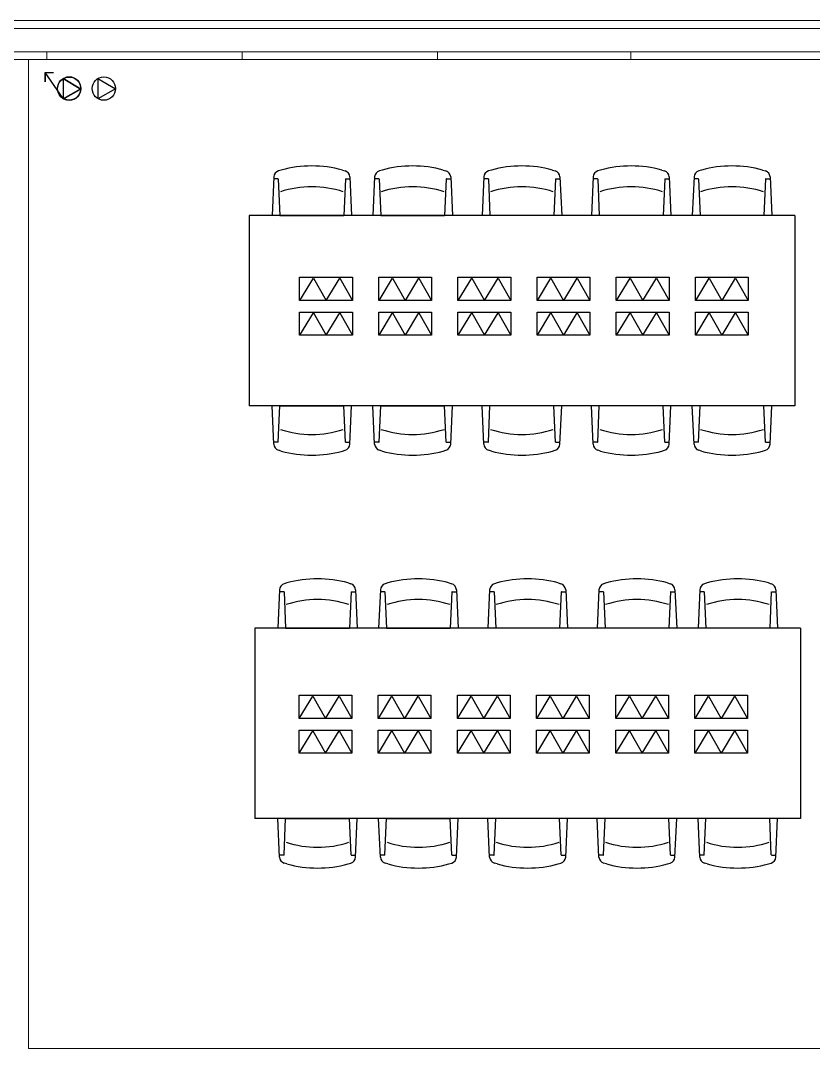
# Model space of a CAD drawing. Header units: millimetres. Extents: x 379 to 563, y 812 to 870.
# Drawn here: x 442.35 to 447.43, y 848.64 to 855.23 of the extents above; entities that cross this region are included whole.
import ezdxf

# ---------------------------------------------------------------- set-up
doc = ezdxf.new("R2010")
doc.units = ezdxf.units.MM
for name, color, linetype in [('01', 1, 'Continuous'), ('02', 2, 'Continuous'), ('pontos', 72, 'Continuous')]:
    doc.layers.add(name, color=color, linetype=linetype)

msp = doc.modelspace()

# ---------------------------------------------------------------- linework, layer by layer
at = {"color": 7, "lineweight": 0}
for points in [[(440.2132, 855.2287), (448.5673, 855.2287)], [(440.2132, 855.1786), (448.5673, 855.1786)], [(440.2132, 855.0283), (448.5673, 855.0283)], [(442.5178, 854.9782), (442.5178, 855.0283)], [(443.7702, 854.9782), (443.7702, 855.0283)], [(445.0227, 854.9782), (445.0227, 855.0283)], [(446.2627, 854.9782), (446.2627, 855.0283)], [(440.2132, 854.9782), (448.5673, 854.9782)], [(442.4002, 854.9782), (442.4002, 848.6404), (450.45, 848.6404)]]:
    msp.add_lwpolyline(points, dxfattribs=at)
at = {"layer": '01'}
for centre, start, end in [((444.2172, 853.5268), 71.58125, 108.41875), ((444.8634, 853.5268), 71.58125, 108.41875), ((445.5636, 853.5268), 71.58125, 108.41875), ((446.2641, 853.5268), 71.58125, 108.41875), ((446.9103, 853.5268), 71.58125, 108.41875), ((444.2172, 853.2127), 251.58125, 288.41875), ((444.8634, 853.2127), 251.58125, 288.41875), ((445.5636, 853.2127), 251.58125, 288.41875), ((446.2641, 853.2127), 251.58125, 288.41875), ((446.9103, 853.2127), 251.58125, 288.41875), ((444.2539, 850.8807), 71.58125, 108.41875), ((444.9001, 850.8807), 71.58125, 108.41875), ((445.6003, 850.8807), 71.58125, 108.41875), ((446.3008, 850.8807), 71.58125, 108.41875), ((446.947, 850.8807), 71.58125, 108.41875), ((444.2539, 850.5666), 251.58125, 288.41875), ((444.9001, 850.5666), 251.58125, 288.41875), ((445.6003, 850.5666), 251.58125, 288.41875), ((446.3008, 850.5666), 251.58125, 288.41875), ((446.947, 850.5666), 251.58125, 288.41875)]:
    msp.add_arc(centre, 0.6368, start, end, dxfattribs=at)
at = {"layer": '02'}
for p, q in [((444.021, 854.2701), (444.0037, 854.265)), ((444.4132, 854.2701), (444.4305, 854.265)), ((444.6671, 854.2701), (444.6498, 854.265)), ((445.0593, 854.2701), (445.0766, 854.265)), ((445.3676, 854.2701), (445.3503, 854.265)), ((445.7598, 854.2701), (445.7771, 854.265)), ((446.0681, 854.2701), (446.0508, 854.265)), ((446.4603, 854.2701), (446.4776, 854.265)), ((446.7143, 854.2701), (446.697, 854.265)), ((447.1065, 854.2701), (447.1238, 854.265)), ((443.9733, 854.2263), (443.9624, 853.9794)), ((444.001, 854.2136), (443.9756, 854.2136)), ((444.002, 854.2126), (444.0124, 853.9794)), ((444.4321, 854.2126), (444.4217, 853.9794)), ((444.4331, 854.2136), (444.4625, 854.2136)), ((444.4608, 854.2263), (444.4717, 853.9794)), ((444.6195, 854.2263), (444.6086, 853.9794)), ((444.6471, 854.2136), (444.6218, 854.2136)), ((444.6482, 854.2126), (444.6586, 853.9794)), ((445.0783, 854.2126), (445.0679, 853.9794)), ((445.0793, 854.2136), (445.1086, 854.2136)), ((445.107, 854.2263), (445.1179, 853.9794)), ((445.32, 854.2263), (445.309, 853.9794)), ((445.3476, 854.2136), (445.3183, 854.2136)), ((445.3487, 854.2126), (445.359, 853.9794)), ((445.7787, 854.2126), (445.7684, 853.9794)), ((445.7798, 854.2136), (445.8052, 854.2136)), ((445.8074, 854.2263), (445.8184, 853.9794)), ((446.0205, 854.2263), (446.0095, 853.9794)), ((446.0481, 854.2136), (446.0188, 854.2136)), ((446.0492, 854.2126), (446.0595, 853.9794)), ((446.4792, 854.2126), (446.4689, 853.9794)), ((446.4803, 854.2136), (446.5056, 854.2136)), ((446.5079, 854.2263), (446.5189, 853.9794)), ((446.6667, 854.2263), (446.6557, 853.9794)), ((446.6943, 854.2136), (446.665, 854.2136)), ((446.6953, 854.2126), (446.7057, 853.9794)), ((447.1254, 854.2126), (447.1151, 853.9794)), ((447.1265, 854.2136), (447.1518, 854.2136)), ((447.1541, 854.2263), (447.1651, 853.9794)), ((443.8153, 853.9794), (443.8153, 852.7602)), ((447.3121, 853.9794), (443.8153, 853.9794)), ((444.0124, 853.9794), (444.4217, 853.9794)), ((444.6586, 853.9794), (445.0679, 853.9794)), ((445.7684, 853.9794), (445.359, 853.9794)), ((446.4689, 853.9794), (446.0595, 853.9794)), ((447.1151, 853.9794), (446.7057, 853.9794)), ((447.3121, 853.9794), (447.3121, 852.7602)), ((447.3121, 852.7602), (443.8153, 852.7602)), ((443.9733, 852.5132), (443.9624, 852.7602)), ((444.002, 852.5269), (444.0124, 852.7602)), ((444.0124, 852.7602), (444.4217, 852.7602)), ((444.4321, 852.5269), (444.4217, 852.7602)), ((444.4608, 852.5132), (444.4717, 852.7602)), ((444.6195, 852.5132), (444.6086, 852.7602)), ((444.6482, 852.5269), (444.6586, 852.7602)), ((444.6586, 852.7602), (445.0679, 852.7602)), ((445.0783, 852.5269), (445.0679, 852.7602)), ((445.107, 852.5132), (445.1179, 852.7602)), ((445.32, 852.5132), (445.309, 852.7602)), ((445.3487, 852.5269), (445.359, 852.7602)), ((445.7684, 852.7602), (445.359, 852.7602)), ((445.7787, 852.5269), (445.7684, 852.7602)), ((445.8074, 852.5132), (445.8184, 852.7602)), ((446.0205, 852.5132), (446.0095, 852.7602)), ((446.0492, 852.5269), (446.0595, 852.7602)), ((446.4689, 852.7602), (446.0595, 852.7602)), ((446.4792, 852.5269), (446.4689, 852.7602)), ((446.5079, 852.5132), (446.5189, 852.7602)), ((446.6667, 852.5132), (446.6557, 852.7602)), ((446.6953, 852.5269), (446.7057, 852.7602)), ((447.1151, 852.7602), (446.7057, 852.7602)), ((447.1254, 852.5269), (447.1151, 852.7602)), ((447.1541, 852.5132), (447.1651, 852.7602)), ((444.001, 852.5259), (443.9756, 852.5259)), ((444.4331, 852.5259), (444.4625, 852.5259)), ((444.6471, 852.5259), (444.6218, 852.5259)), ((445.0793, 852.5259), (445.1086, 852.5259)), ((445.3476, 852.5259), (445.3183, 852.5259)), ((445.7798, 852.5259), (445.8052, 852.5259)), ((446.0481, 852.5259), (446.0188, 852.5259)), ((446.4803, 852.5259), (446.5056, 852.5259)), ((446.6943, 852.5259), (446.665, 852.5259)), ((447.1265, 852.5259), (447.1518, 852.5259)), ((444.021, 852.4694), (444.0037, 852.4745)), ((444.4132, 852.4694), (444.4305, 852.4745)), ((444.6671, 852.4694), (444.6498, 852.4745)), ((445.0593, 852.4694), (445.0766, 852.4745)), ((445.3676, 852.4694), (445.3503, 852.4745)), ((445.7598, 852.4694), (445.7771, 852.4745)), ((446.0681, 852.4694), (446.0508, 852.4745)), ((446.4603, 852.4694), (446.4776, 852.4745)), ((446.7143, 852.4694), (446.697, 852.4745)), ((447.1065, 852.4694), (447.1238, 852.4745)), ((444.0577, 851.624), (444.0404, 851.6189)), ((444.4499, 851.624), (444.4672, 851.6189)), ((444.7039, 851.624), (444.6866, 851.6189)), ((445.0961, 851.624), (445.1134, 851.6189)), ((445.4044, 851.624), (445.3871, 851.6189)), ((445.7966, 851.624), (445.8139, 851.6189)), ((446.1048, 851.624), (446.0875, 851.6189)), ((446.497, 851.624), (446.5143, 851.6189)), ((446.751, 851.624), (446.7337, 851.6189)), ((447.1432, 851.624), (447.1605, 851.6189)), ((444.0101, 851.5802), (443.9991, 851.3333)), ((444.0377, 851.5675), (444.0124, 851.5675)), ((444.0388, 851.5665), (444.0491, 851.3333)), ((444.4688, 851.5665), (444.4585, 851.3333)), ((444.4699, 851.5675), (444.4992, 851.5675)), ((444.4975, 851.5802), (444.5085, 851.3333)), ((444.6562, 851.5802), (444.6453, 851.3333)), ((444.6839, 851.5675), (444.6585, 851.5675)), ((444.6849, 851.5665), (444.6953, 851.3333)), ((445.115, 851.5665), (445.1047, 851.3333)), ((445.1161, 851.5675), (445.1454, 851.5675)), ((445.1437, 851.5802), (445.1547, 851.3333)), ((445.3567, 851.5802), (445.3458, 851.3333)), ((445.3844, 851.5675), (445.3551, 851.5675)), ((445.3854, 851.5665), (445.3958, 851.3333)), ((445.8155, 851.5665), (445.8051, 851.3333)), ((445.8165, 851.5675), (445.8419, 851.5675)), ((445.8442, 851.5802), (445.8551, 851.3333)), ((446.0572, 851.5802), (446.0463, 851.3333)), ((446.0849, 851.5675), (446.0556, 851.5675)), ((446.0859, 851.5665), (446.0963, 851.3333)), ((446.516, 851.5665), (446.5056, 851.3333)), ((446.517, 851.5675), (446.5424, 851.5675)), ((446.5447, 851.5802), (446.5556, 851.3333)), ((446.7034, 851.5802), (446.6924, 851.3333)), ((446.731, 851.5675), (446.7017, 851.5675)), ((446.7321, 851.5665), (446.7424, 851.3333)), ((447.1621, 851.5665), (447.1518, 851.3333)), ((447.1632, 851.5675), (447.1886, 851.5675)), ((447.1908, 851.5802), (447.2018, 851.3333)), ((443.8521, 851.3333), (443.8521, 850.1141)), ((447.3488, 851.3333), (443.8521, 851.3333)), ((444.0491, 851.3333), (444.4585, 851.3333)), ((444.6953, 851.3333), (445.1047, 851.3333)), ((445.8051, 851.3333), (445.3958, 851.3333)), ((446.5056, 851.3333), (446.0963, 851.3333)), ((447.1518, 851.3333), (446.7424, 851.3333)), ((447.3488, 851.3333), (447.3488, 850.1141)), ((447.3488, 850.1141), (443.8521, 850.1141)), ((444.0101, 849.8671), (443.9991, 850.1141)), ((444.0388, 849.8808), (444.0491, 850.1141)), ((444.0491, 850.1141), (444.4585, 850.1141)), ((444.4688, 849.8808), (444.4585, 850.1141)), ((444.4975, 849.8671), (444.5085, 850.1141)), ((444.6562, 849.8671), (444.6453, 850.1141)), ((444.6849, 849.8808), (444.6953, 850.1141)), ((444.6953, 850.1141), (445.1047, 850.1141)), ((445.115, 849.8808), (445.1047, 850.1141)), ((445.1437, 849.8671), (445.1547, 850.1141)), ((445.3567, 849.8671), (445.3458, 850.1141)), ((445.3854, 849.8808), (445.3958, 850.1141)), ((445.8051, 850.1141), (445.3958, 850.1141)), ((445.8155, 849.8808), (445.8051, 850.1141)), ((445.8442, 849.8671), (445.8551, 850.1141)), ((446.0572, 849.8671), (446.0463, 850.1141)), ((446.0859, 849.8808), (446.0963, 850.1141)), ((446.5056, 850.1141), (446.0963, 850.1141)), ((446.516, 849.8808), (446.5056, 850.1141)), ((446.5447, 849.8671), (446.5556, 850.1141)), ((446.7034, 849.8671), (446.6924, 850.1141)), ((446.7321, 849.8808), (446.7424, 850.1141)), ((447.1518, 850.1141), (446.7424, 850.1141)), ((447.1621, 849.8808), (447.1518, 850.1141)), ((447.1908, 849.8671), (447.2018, 850.1141)), ((444.0377, 849.8798), (444.0124, 849.8798)), ((444.0577, 849.8233), (444.0404, 849.8284)), ((444.4499, 849.8233), (444.4672, 849.8284)), ((444.4699, 849.8798), (444.4992, 849.8798)), ((444.6839, 849.8798), (444.6585, 849.8798)), ((444.7039, 849.8233), (444.6866, 849.8284)), ((445.0961, 849.8233), (445.1134, 849.8284)), ((445.1161, 849.8798), (445.1454, 849.8798)), ((445.3844, 849.8798), (445.3551, 849.8798)), ((445.4044, 849.8233), (445.3871, 849.8284)), ((445.7966, 849.8233), (445.8139, 849.8284)), ((445.8165, 849.8798), (445.8419, 849.8798)), ((446.0849, 849.8798), (446.0556, 849.8798)), ((446.1048, 849.8233), (446.0875, 849.8284)), ((446.497, 849.8233), (446.5143, 849.8284)), ((446.517, 849.8798), (446.5424, 849.8798)), ((446.731, 849.8798), (446.7017, 849.8798)), ((446.751, 849.8233), (446.7337, 849.8284)), ((447.1432, 849.8233), (447.1605, 849.8284)), ((447.1632, 849.8798), (447.1886, 849.8798))]:
    msp.add_line(p, q, dxfattribs=at)
for centre, radius, start, end in [((444.0156, 854.2244), 0.0423, 106.41992, 177.45961), ((444.2171, 853.5642), 0.7326, 74.47479, 105.52521), ((444.4185, 854.2244), 0.0423, 2.54039, 73.58008), ((444.6618, 854.2244), 0.0423, 106.41992, 177.45961), ((444.8632, 853.5642), 0.7326, 74.47479, 105.52521), ((445.0647, 854.2244), 0.0423, 2.54039, 73.58008), ((445.3623, 854.2244), 0.0423, 106.41992, 177.45961), ((445.5637, 853.5642), 0.7326, 74.47479, 105.52521), ((445.7652, 854.2244), 0.0423, 2.54039, 73.58008), ((446.0628, 854.2244), 0.0423, 106.41992, 177.45961), ((446.2642, 853.5642), 0.7326, 74.47479, 105.52521), ((446.4656, 854.2244), 0.0423, 2.54039, 73.58008), ((446.7089, 854.2244), 0.0423, 106.41992, 177.45961), ((446.9104, 853.5642), 0.7326, 74.47479, 105.52521), ((447.1118, 854.2244), 0.0423, 2.54039, 73.58008), ((444.001, 854.2126), 0.00106, 2.54039, 90), ((444.4331, 854.2126), 0.00106, 90, 177.45961), ((444.6471, 854.2126), 0.00106, 2.54039, 90), ((445.0793, 854.2126), 0.00106, 90, 177.45961), ((445.3476, 854.2126), 0.00106, 2.54039, 90), ((445.7798, 854.2126), 0.00106, 90, 177.45961), ((446.0481, 854.2126), 0.00106, 2.54039, 90), ((446.4803, 854.2126), 0.00106, 90, 177.45961), ((446.6943, 854.2126), 0.00106, 2.54039, 90), ((447.1265, 854.2126), 0.00106, 90, 177.45961), ((444.001, 852.527), 0.00106, 270, 357.45961), ((444.4331, 852.527), 0.00106, 182.54039, 270), ((444.6471, 852.527), 0.00106, 270, 357.45961), ((445.0793, 852.527), 0.00106, 182.54039, 270), ((445.3476, 852.527), 0.00106, 270, 357.45961), ((445.7798, 852.527), 0.00106, 182.54039, 270), ((446.0481, 852.527), 0.00106, 270, 357.45961), ((446.4803, 852.527), 0.00106, 182.54039, 270), ((446.6943, 852.527), 0.00106, 270, 357.45961), ((447.1265, 852.527), 0.00106, 182.54039, 270), ((444.0156, 852.5151), 0.0423, 182.54039, 253.58008), ((444.2171, 853.1753), 0.7326, 254.47479, 285.52521), ((444.4185, 852.5151), 0.0423, 286.41992, 357.45961), ((444.6618, 852.5151), 0.0423, 182.54039, 253.58008), ((444.8632, 853.1753), 0.7326, 254.47479, 285.52521), ((445.0647, 852.5151), 0.0423, 286.41992, 357.45961), ((445.3623, 852.5151), 0.0423, 182.54039, 253.58008), ((445.5637, 853.1753), 0.7326, 254.47479, 285.52521), ((445.7652, 852.5151), 0.0423, 286.41992, 357.45961), ((446.0628, 852.5151), 0.0423, 182.54039, 253.58008), ((446.2642, 853.1753), 0.7326, 254.47479, 285.52521), ((446.4656, 852.5151), 0.0423, 286.41992, 357.45961), ((446.7089, 852.5151), 0.0423, 182.54039, 253.58008), ((446.9104, 853.1753), 0.7326, 254.47479, 285.52521), ((447.1118, 852.5151), 0.0423, 286.41992, 357.45961), ((444.0524, 851.5783), 0.0423, 106.41992, 177.45961), ((444.2538, 850.9181), 0.7326, 74.47479, 105.52521), ((444.4552, 851.5783), 0.0423, 2.54039, 73.58008), ((444.6985, 851.5783), 0.0423, 106.41992, 177.45961), ((444.9, 850.9181), 0.7326, 74.47479, 105.52521), ((445.1014, 851.5783), 0.0423, 2.54039, 73.58008), ((445.399, 851.5783), 0.0423, 106.41992, 177.45961), ((445.6005, 850.9181), 0.7326, 74.47479, 105.52521), ((445.8019, 851.5783), 0.0423, 2.54039, 73.58008), ((446.0995, 851.5783), 0.0423, 106.41992, 177.45961), ((446.3009, 850.9181), 0.7326, 74.47479, 105.52521), ((446.5024, 851.5783), 0.0423, 2.54039, 73.58008), ((446.7457, 851.5783), 0.0423, 106.41992, 177.45961), ((446.9471, 850.9181), 0.7326, 74.47479, 105.52521), ((447.1486, 851.5783), 0.0423, 2.54039, 73.58008), ((444.0377, 851.5665), 0.00106, 2.54039, 90), ((444.4699, 851.5665), 0.00106, 90, 177.45961), ((444.6839, 851.5665), 0.00106, 2.54039, 90), ((445.1161, 851.5665), 0.00106, 90, 177.45961), ((445.3844, 851.5665), 0.00106, 2.54039, 90), ((445.8165, 851.5665), 0.00106, 90, 177.45961), ((446.0849, 851.5665), 0.00106, 2.54039, 90), ((446.517, 851.5665), 0.00106, 90, 177.45961), ((446.731, 851.5665), 0.00106, 2.54039, 90), ((447.1632, 851.5665), 0.00106, 90, 177.45961), ((444.0524, 849.869), 0.0423, 182.54039, 253.58008), ((444.0377, 849.8809), 0.00106, 270, 357.45961), ((444.2538, 850.5292), 0.7326, 254.47479, 285.52521), ((444.4552, 849.869), 0.0423, 286.41992, 357.45961), ((444.4699, 849.8809), 0.00106, 182.54039, 270), ((444.6985, 849.869), 0.0423, 182.54039, 253.58008), ((444.6839, 849.8809), 0.00106, 270, 357.45961), ((444.9, 850.5292), 0.7326, 254.47479, 285.52521), ((445.1014, 849.869), 0.0423, 286.41992, 357.45961), ((445.1161, 849.8809), 0.00106, 182.54039, 270), ((445.399, 849.869), 0.0423, 182.54039, 253.58008), ((445.3844, 849.8809), 0.00106, 270, 357.45961), ((445.6005, 850.5292), 0.7326, 254.47479, 285.52521), ((445.8019, 849.869), 0.0423, 286.41992, 357.45961), ((445.8165, 849.8809), 0.00106, 182.54039, 270), ((446.0995, 849.869), 0.0423, 182.54039, 253.58008), ((446.0849, 849.8809), 0.00106, 270, 357.45961), ((446.3009, 850.5292), 0.7326, 254.47479, 285.52521), ((446.5024, 849.869), 0.0423, 286.41992, 357.45961), ((446.517, 849.8809), 0.00106, 182.54039, 270), ((446.7457, 849.869), 0.0423, 182.54039, 253.58008), ((446.731, 849.8809), 0.00106, 270, 357.45961), ((446.9471, 850.5292), 0.7326, 254.47479, 285.52521), ((447.1486, 849.869), 0.0423, 286.41992, 357.45961), ((447.1632, 849.8809), 0.00106, 182.54039, 270)]:
    msp.add_arc(centre, radius, start, end, dxfattribs=at)
at = {"layer": 'pontos'}
for p, q in [((442.6241, 854.7295), (442.5076, 854.8959)), ((442.5076, 854.8959), (442.5076, 854.835)), ((442.5076, 854.835), (442.5076, 854.8959)), ((442.5076, 854.8959), (442.561, 854.8959)), ((442.6241, 854.8594), (442.6241, 854.7274)), ((442.6241, 854.8594), (442.7368, 854.7915)), ((442.6241, 854.8573), (442.6241, 854.7254)), ((442.6241, 854.8573), (442.7368, 854.7894)), ((442.846, 854.8582), (442.846, 854.7263)), ((442.846, 854.8582), (442.9587, 854.7903)), ((442.7368, 854.7915), (442.6241, 854.7274)), ((442.7368, 854.7894), (442.6241, 854.7254)), ((442.9587, 854.7903), (442.846, 854.7263))]:
    msp.add_line(p, q, dxfattribs=at)
for points in [[(444.1391, 853.5829), (444.4774, 853.5829), (444.4774, 853.4344), (444.1391, 853.4344)], [(444.1405, 853.4344), (444.2271, 853.5781), (444.3087, 853.4344)], [(444.3092, 853.4344), (444.3957, 853.5781), (444.4774, 853.4344)], [(444.6465, 853.5829), (444.9848, 853.5829), (444.9848, 853.4344), (444.6465, 853.4344)], [(444.6479, 853.4344), (444.7344, 853.5781), (444.8161, 853.4344)], [(444.8166, 853.4344), (444.9031, 853.5781), (444.9848, 853.4344)], [(445.1539, 853.5829), (445.4922, 853.5829), (445.4922, 853.4344), (445.1539, 853.4344)], [(445.1553, 853.4344), (445.2418, 853.5781), (445.3235, 853.4344)], [(445.324, 853.4344), (445.4105, 853.5781), (445.4922, 853.4344)], [(445.6613, 853.5829), (445.9996, 853.5829), (445.9996, 853.4344), (445.6613, 853.4344)], [(445.6627, 853.4344), (445.7492, 853.5781), (445.8309, 853.4344)], [(445.8314, 853.4344), (445.9179, 853.5781), (445.9996, 853.4344)], [(446.1687, 853.5829), (446.507, 853.5829), (446.507, 853.4344), (446.1687, 853.4344)], [(446.1701, 853.4344), (446.2566, 853.5781), (446.3383, 853.4344)], [(446.3388, 853.4344), (446.4253, 853.5781), (446.507, 853.4344)], [(446.6761, 853.5829), (447.0144, 853.5829), (447.0144, 853.4344), (446.6761, 853.4344)], [(446.6775, 853.4344), (446.764, 853.5781), (446.8457, 853.4344)], [(446.8462, 853.4344), (446.9327, 853.5781), (447.0144, 853.4344)], [(444.1391, 853.3601), (444.4774, 853.3601), (444.4774, 853.2116), (444.1391, 853.2116)], [(444.1405, 853.2116), (444.2271, 853.3553), (444.3087, 853.2116)], [(444.3092, 853.2116), (444.3957, 853.3553), (444.4774, 853.2116)], [(444.6465, 853.3601), (444.9848, 853.3601), (444.9848, 853.2116), (444.6465, 853.2116)], [(444.6479, 853.2116), (444.7344, 853.3553), (444.8161, 853.2116)], [(444.8166, 853.2116), (444.9031, 853.3553), (444.9848, 853.2116)], [(445.1539, 853.3601), (445.4922, 853.3601), (445.4922, 853.2116), (445.1539, 853.2116)], [(445.1553, 853.2116), (445.2418, 853.3553), (445.3235, 853.2116)], [(445.324, 853.2116), (445.4105, 853.3553), (445.4922, 853.2116)], [(445.6613, 853.3601), (445.9996, 853.3601), (445.9996, 853.2116), (445.6613, 853.2116)], [(445.6627, 853.2116), (445.7492, 853.3553), (445.8309, 853.2116)], [(445.8314, 853.2116), (445.9179, 853.3553), (445.9996, 853.2116)], [(446.1687, 853.3601), (446.507, 853.3601), (446.507, 853.2116), (446.1687, 853.2116)], [(446.1701, 853.2116), (446.2566, 853.3553), (446.3383, 853.2116)], [(446.3388, 853.2116), (446.4253, 853.3553), (446.507, 853.2116)], [(446.6761, 853.3601), (447.0144, 853.3601), (447.0144, 853.2116), (446.6761, 853.2116)], [(446.6775, 853.2116), (446.764, 853.3553), (446.8457, 853.2116)], [(446.8462, 853.2116), (446.9327, 853.3553), (447.0144, 853.2116)], [(444.1349, 850.904), (444.4732, 850.904), (444.4732, 850.7555), (444.1349, 850.7555)], [(444.1363, 850.7555), (444.2228, 850.8992), (444.3045, 850.7555)], [(444.305, 850.7555), (444.3915, 850.8992), (444.4732, 850.7555)], [(444.6423, 850.904), (444.9806, 850.904), (444.9806, 850.7555), (444.6423, 850.7555)], [(444.6437, 850.7555), (444.7302, 850.8992), (444.8119, 850.7555)], [(444.8124, 850.7555), (444.8989, 850.8992), (444.9806, 850.7555)], [(445.1497, 850.904), (445.488, 850.904), (445.488, 850.7555), (445.1497, 850.7555)], [(445.1511, 850.7555), (445.2376, 850.8992), (445.3193, 850.7555)], [(445.3198, 850.7555), (445.4063, 850.8992), (445.488, 850.7555)], [(445.6571, 850.904), (445.9953, 850.904), (445.9953, 850.7555), (445.6571, 850.7555)], [(445.6585, 850.7555), (445.745, 850.8992), (445.8267, 850.7555)], [(445.8271, 850.7555), (445.9137, 850.8992), (445.9953, 850.7555)], [(446.1645, 850.904), (446.5027, 850.904), (446.5027, 850.7555), (446.1645, 850.7555)], [(446.1658, 850.7555), (446.2524, 850.8992), (446.334, 850.7555)], [(446.3345, 850.7555), (446.4211, 850.8992), (446.5027, 850.7555)], [(446.6719, 850.904), (447.0101, 850.904), (447.0101, 850.7555), (446.6719, 850.7555)], [(446.6732, 850.7555), (446.7598, 850.8992), (446.8414, 850.7555)], [(446.8419, 850.7555), (446.9285, 850.8992), (447.0101, 850.7555)], [(444.1349, 850.6812), (444.4732, 850.6812), (444.4732, 850.5327), (444.1349, 850.5327)], [(444.6423, 850.6812), (444.9806, 850.6812), (444.9806, 850.5327), (444.6423, 850.5327)], [(445.1497, 850.6812), (445.488, 850.6812), (445.488, 850.5327), (445.1497, 850.5327)], [(445.6571, 850.6812), (445.9953, 850.6812), (445.9953, 850.5327), (445.6571, 850.5327)], [(446.1645, 850.6812), (446.5027, 850.6812), (446.5027, 850.5327), (446.1645, 850.5327)], [(446.6719, 850.6812), (447.0101, 850.6812), (447.0101, 850.5327), (446.6719, 850.5327)], [(444.1363, 850.5327), (444.2228, 850.6764), (444.3045, 850.5327)], [(444.305, 850.5327), (444.3915, 850.6764), (444.4732, 850.5327)], [(444.6437, 850.5327), (444.7302, 850.6764), (444.8119, 850.5327)], [(444.8124, 850.5327), (444.8989, 850.6764), (444.9806, 850.5327)], [(445.1511, 850.5327), (445.2376, 850.6764), (445.3193, 850.5327)], [(445.3198, 850.5327), (445.4063, 850.6764), (445.488, 850.5327)], [(445.6585, 850.5327), (445.745, 850.6764), (445.8267, 850.5327)], [(445.8271, 850.5327), (445.9137, 850.6764), (445.9953, 850.5327)], [(446.1658, 850.5327), (446.2524, 850.6764), (446.334, 850.5327)], [(446.3345, 850.5327), (446.4211, 850.6764), (446.5027, 850.5327)], [(446.6732, 850.5327), (446.7598, 850.6764), (446.8414, 850.5327)], [(446.8419, 850.5327), (446.9285, 850.6764), (447.0101, 850.5327)]]:
    msp.add_lwpolyline(points, close=True, dxfattribs=at)
for centre in [(442.6621, 854.7938), (442.6621, 854.7917), (442.884, 854.7926)]:
    msp.add_circle(centre, 0.0747, dxfattribs=at)

doc.saveas('drawing.dxf')
